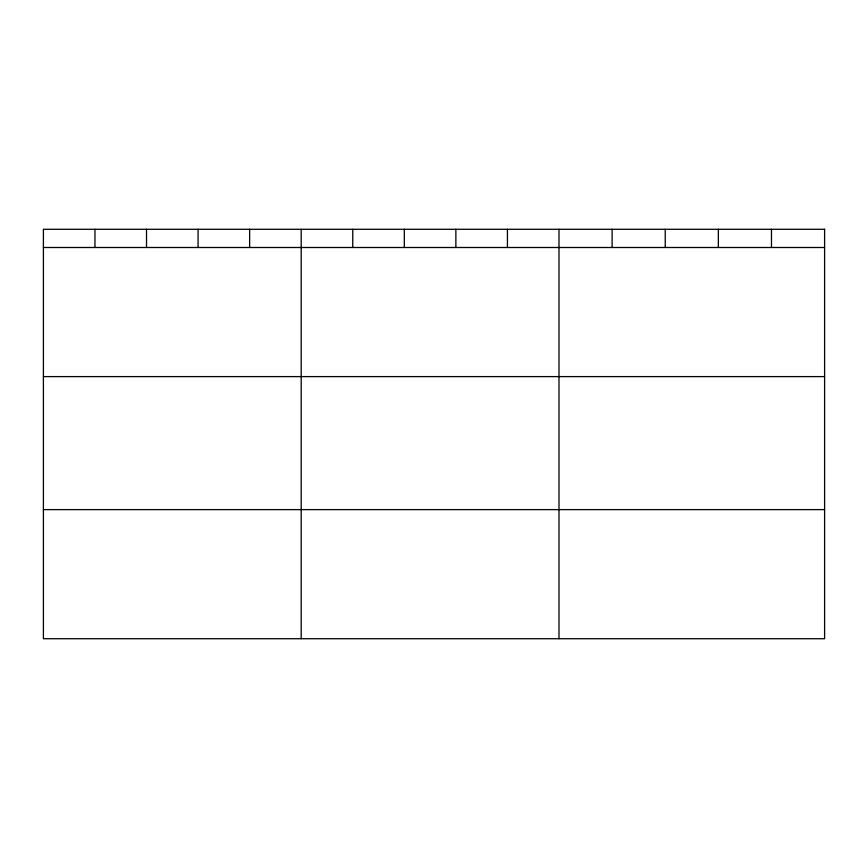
<?xml version="1.0" encoding="UTF-8"?>
<svg xmlns="http://www.w3.org/2000/svg" width="868" height="868" viewBox="0 0 868 868"><rect width="100%" height="100%" fill="white"/><g stroke="black" fill="none" stroke-linecap="round" stroke-linejoin="round"><path stroke-width="1.3" d="M43.4 247.499L824.6 247.499M43.4 376.603L824.6 376.603M43.4 509.614L824.6 509.614M771.478 229.282L771.478 247.499M718.357 229.282L718.357 247.499M665.235 229.282L665.235 247.499M612.114 229.282L612.114 247.499M558.992 229.282L558.992 638.718M507.433 229.282L507.433 247.499M455.874 229.282L455.874 247.499M404.314 229.282L404.314 247.499M352.755 229.282L352.755 247.499M301.196 229.282L301.196 638.718M249.637 229.282L249.637 247.499M198.078 229.282L198.078 247.499M146.518 229.282L146.518 247.499M94.959 229.282L94.959 247.499M824.6 229.282L43.4 229.282L43.4 638.718L824.6 638.718L824.6 229.282"/></g></svg>
